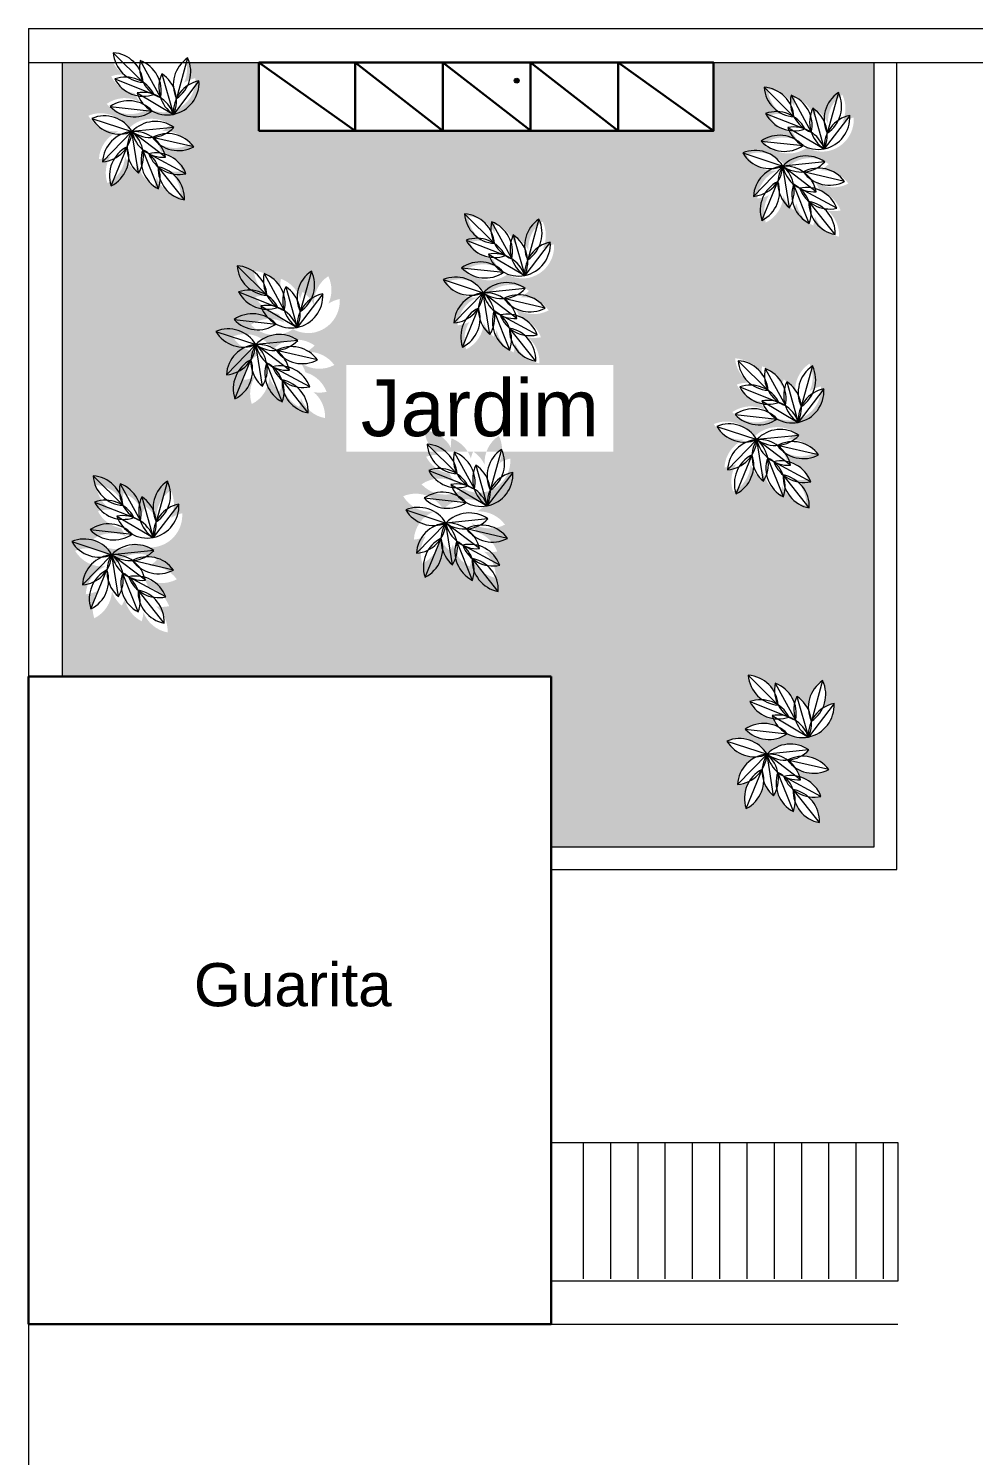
# Model space of a CAD drawing. Header units: millimetres. Extents: x 42 to 552, y 43 to 535.
# Drawn here: x 141.27 to 145.42, y 494.28 to 500.56 of the extents above; entities that cross this region are included whole.
import ezdxf
from ezdxf.enums import TextEntityAlignment as Align

# ---------------------------------------------------------------- set-up
doc = ezdxf.new("R2010")
doc.units = ezdxf.units.MM
doc.header["$LTSCALE"] = 0.75
doc.header["$MEASUREMENT"] = 0
for name, color, linetype, lineweight in [('Gramado', 9, 'Continuous', 0), ('Linhas finas', 7, 'Continuous', 0), ('Linhas grossas', 7, 'Continuous', 30), ('Linhas medias', 7, 'Continuous', 30)]:
    doc.layers.add(name, color=color, linetype=linetype, lineweight=lineweight)
doc.layers.add('Textos', color=144, linetype='Continuous')
doc.styles.get("Standard").update_dxf_attribs({"font": 'arial.ttf'})

# ---------------------------------------------------------------- blocks, each defined once
blk = doc.blocks.new('arbusto3planta')
for p, q in [((-0.5065592539574482, 0.5559398796849706), (-0.374758698570048, 0.4253165720186303)), ((-0.387474266885306, 0.5209202852141885), (-0.2985324836894279, 0.3580608546979818)), ((-0.1791702741102483, 0.5325370813591093), (-0.2286669973511835, 0.3536966237033141)), ((-0.499494596354765, 0.4403126185565043), (-0.3268253762332165, 0.3723481033390783)), ((-0.2923150056217878, 0.4631092105649799), (-0.241878219220439, 0.2845315930323551)), ((-0.4016942543387358, 0.3788325465015419), (-0.2418782192204958, 0.2845315930323267)), ((-0.1291733648808986, 0.4319475036880505), (-0.2418782192198421, 0.2845315930319714)), ((-0.519335059300289, 0.3190645171867033), (-0.3348360982501504, 0.2992158830387268)), ((-0.6002692578324513, 0.2666885262902099), (-0.4239504409769381, 0.2088481448185178)), ((-0.553381553487128, 0.07587663654074106), (-0.4239504409526091, 0.2088481448205215)), ((-0.2393244436523787, 0.2274781213963166), (-0.4239504409520407, 0.208848144820081)), ((-0.3951015742881623, 0.02554081327456004), (-0.4239504409520691, 0.2088481448200668)), ((-0.2764787996057976, 0.09621622259209062), (-0.4239504409520407, 0.208848144820081)), ((-0.5156978263385668, -0.02994345028930923), (-0.4452906625183459, 0.1417442492960532)), ((-0.3074900580417079, -0.04317328700554413), (-0.3764395033108201, 0.1291050021176119)), ((-0.1525667716752537, 0.1415746358615309), (-0.3333975614833662, 0.1832166862853626)), ((-0.1866811223355853, 0.0235451601586476), (-0.3500458049081203, 0.1115554742933682)), ((-0.1934129288477209, -0.09210195690096157), (-0.3087495881157167, 0.05326409806035315))]:
    blk.add_line(p, q)
for centre, start, end in [((-0.3655303253073043, 0.5664339767432125), 184.2555907635287, 266.2584697536859), ((-0.5157876272201634, 0.414822474960431), 4.255590763526271, 86.2584697536843), ((-0.2493339564921371, 0.4906458829284901), 167.6386655718902, 249.641544562048), ((-0.4366727940825683, 0.3883352569836802), 347.6386655718874, 69.64154456204618), ((-0.1010576489730397, 0.4146485637526638), 123.5283514032396, 205.5312303933977), ((-0.3067796224883637, 0.4715851413097596), 303.5283514032378, 25.53123039339553), ((-0.452250118311099, 0.3070187924292043), 27.51341279372362, 109.5162917838811), ((-0.3740698542768541, 0.5056419294663783), 207.5134127937251, 289.5162917838829), ((-0.1643867994794164, 0.4028293726217527), 154.7701619037842, 236.7730408939415), ((-0.3698064253628388, 0.3448114309755681), 334.7701619037828, 56.77304089393969), ((-0.3760239034305073, 0.2397630751085984), 18.45543123937589, 100.4583102295345), ((-0.2675485701286959, 0.4236010644252985), 198.4554312393787, 280.4583102295361), ((-0.100738791208272, 0.2934167857612096), 101.5993257610104, 183.6022047511685), ((-0.2703127928924687, 0.4230623109588123), 281.5993257610088, 3.602204751166725), ((-0.4385016203187035, 0.2030246967297558), 42.85822348001354, 124.8611024701713), ((-0.4156695372317358, 0.4152557034956601), 222.8582234800159, 304.8611024701736), ((-0.5453770350885065, 0.1363576831581952), 30.83677881584764, 112.8396578060063), ((-0.4788426637208545, 0.3391789879505325), 210.8367788158506, 292.8396578060081), ((-0.3209223177771321, 0.1119745641887988), 54.76057750422448, 136.7634564943821), ((-0.5651452275438942, 0.2168053446237934), 274.7715612691251, 356.7744402592833), ((-0.412186766895843, 0.06791943673746914), 94.77156126912345, 176.7744402592809), ((-0.3040958759271177, 0.1337870494913034), 147.942397411897, 229.9452764020548), ((-0.3423525668272589, 0.324351702027613), 234.7605775042227, 316.7634564943799), ((-0.4149954356080912, 0.06771312907785898), 11.62766674749312, 93.63054573765095), ((-0.5149561393130853, 0.1006019086033376), 327.9423974118992, 49.94527640205662), ((-0.2854338049497755, 0.2373512383343126), 191.6276667474907, 273.6305457376493), ((-0.2669328008672665, 0.05838992478962268), 36.0304589881305, 118.0333379782884), ((-0.3817472023721393, 0.01540536588355224), 116.7005869113528, 198.7034659015102), ((-0.5792412864847449, 0.09639543312320598), 296.7005869113547, 18.70346590151254), ((-0.2428780580833347, 0.08262247703541448), 160.8109010800025, 242.8137800701596), ((-0.4410515032691649, 0.003309238076639076), 340.8109010800046, 62.81378007016144), ((-0.2190315322912966, 0.2664013973572992), 216.0304589881285, 298.0333379782865), ((-0.3189830374890334, -0.02640969982509489), 20.68564830183933, 102.6885272919978), ((-0.2177438897546722, 0.1615103342771107), 200.6856483018372, 282.6885272919944), ((-0.1674732424299634, 0.04691752899154267), 177.4278262716404, 259.4307052617991), ((-0.3346892745335026, -0.08575538783217951), 357.4278262716429, 79.4307052618008)]:
    blk.add_arc(centre, 0.141418827562914, start, end)

msp = doc.modelspace()

# ---------------------------------------------------------------- hatches: boundary and pattern name
at = {"layer": 'Gramado'}
h = msp.add_hatch(dxfattribs=at)
h.set_pattern_fill('GRASS', color=92, scale=0.003)
h.set_pattern_definition([(90, (-892.9868291177199, -745.6892492416309), (-0.05388153672, 0.05388153672), [0.0142875, -0.09347557344]), (45, (-892.9868291177199, -745.6892492416309), (-0.05388153672641492, 0.05388153672641492), [0.0142875, -0.0619125]), (135, (-892.9868291177199, -745.6892492416309), (-0.05388153672641492, -0.05388153672641492), [0.0142875, -0.0619125])])
edge = h.paths.add_edge_path()
edge.add_line((144.9851685374417, 500.4119801780082), (144.2786367199406, 500.4119801780082))
edge.add_line((144.2786367199406, 500.4119801780082), (144.2786367199406, 500.1119801780082))
edge.add_line((144.2786367199406, 500.1119801780082), (142.2786367199406, 500.1119801780082))
edge.add_line((142.2786367199406, 500.1119801780082), (142.2786367199406, 500.4119801780082))
edge.add_line((142.2786367199406, 500.4119801780082), (141.959711182973, 500.4119801780082))
edge.add_arc((141.8212610807865, 500.3831556399588), 0.1414188275627394, -25.22983809591159, 11.760660384646485, ccw=False)
edge.add_arc((142.0273019120665, 500.2049872844099), 0.1414188275629525, 101.59932576099442, 123.52835140330711, ccw=False)
edge.add_arc((141.8577279103824, 500.3346328096074), 0.1414188275628092, -78.40067423894192, 3.6022047512299196, ccw=False)
edge.add_arc((141.8604921331464, 500.3351715630735), 0.1414188275628079, 241.5883419959288, 280.4583102297619, ccw=False)
edge.add_arc((141.7123711660432, 500.3268262021444), 0.1414188275630095, 222.8582234800056, 304.8611024700301, ccw=False)
edge.add_arc((141.6895390829561, 500.1145951953785), 0.1414188275628879, 61.58834199592877, 124.86110247012061, ccw=False)
edge.add_arc((141.8604921331465, 500.3351715630744), 0.1414188275633924, 204.0137067799075, 222.8582234802082, ccw=False)
edge.add_arc((141.7539708489981, 500.4172124281153), 0.141418827562946, 207.5134127937179, 260.78059884051106, ccw=False)
edge.add_arc((141.6757905849637, 500.2185892910779), 0.1414188275631412, 86.25846975376157, 109.51629178382109, ccw=False)
edge.add_arc((141.7625103779676, 500.4780044753917), 0.1414188275627867, 207.831353460591, 236.7730408937573, ccw=False)
edge.add_line((141.6374500847317, 500.4119801780082), (141.4151685374434, 500.4119801780082))
edge.add_line((141.4151685374434, 500.4119801780082), (141.4151685374438, 497.7119801780083))
edge.add_line((141.4151685374438, 497.7119801780083), (141.7651685374431, 497.7119801780083))
edge.add_line((141.7651685374431, 497.7119801780083), (143.5651685374439, 497.7119801780081))
edge.add_line((143.5651685374439, 497.7119801780081), (143.5651685374439, 496.9619801780081))
edge.add_line((143.5651685374439, 496.9619801780081), (144.9851685374417, 496.9619801780081))
edge.add_line((144.9851685374417, 496.9619801780081), (144.9851685374417, 500.4119801780082))
edge = h.paths.add_edge_path(flags=16)
edge.add_arc((142.4563782699937, 499.411649433837), 0.1414188275627755, -25.22983809591159, 25.531230393316378, ccw=False)
edge.add_arc((142.6624191012738, 499.2334810782881), 0.1414188275630152, 101.59932576112982, 123.52835140334551, ccw=False)
edge.add_arc((142.4928450995894, 499.3631266034856), 0.1414188275628092, -78.40067423894192, 3.6022047512299196, ccw=False)
edge.add_arc((142.4956093223535, 499.3636653569517), 0.1414188275627872, 241.5883419959693, 280.4583102297166, ccw=False)
edge.add_arc((142.3474883552504, 499.3553199960226), 0.1414188275630095, 222.8582234800056, 304.8611024700301, ccw=False)
edge.add_arc((142.3246562721633, 499.1430889892567), 0.1414188275628879, 61.58834199592877, 124.86110247012061, ccw=False)
edge.add_arc((142.4956093223539, 499.3636653569526), 0.1414188275634758, 204.0137067798887, 222.8582234801768, ccw=False)
edge.add_arc((142.389088038205, 499.4457062219937), 0.141418827563134, 207.5134127937996, 260.7805988406168, ccw=False)
edge.add_arc((142.3109077741708, 499.247083084956), 0.1414188275631792, 86.25846975362379, 109.51629178386449, ccw=False)
edge.add_arc((142.3976275671749, 499.5064982692701), 0.1414188275629146, 184.2555907635215, 236.77304089384631, ccw=False)
edge.add_arc((142.2473702652618, 499.3548867674874), 0.141418827562962, 27.513412793614975, 86.25846975357177, ccw=False)
edge.add_arc((142.51382393599, 499.4307101754554), 0.1414188275629488, 167.6386655718333, 184.2555907636134, ccw=False)
edge.add_arc((142.3264850983994, 499.3283995495109), 0.1414188275627735, 18.45543123921078, 69.64154456197218, ccw=False)
edge.add_arc((142.5987710930031, 499.3428936651491), 0.1414188275631603, 154.7701619039413, 167.6386655721328, ccw=False)
edge.add_arc((142.3933514671189, 499.2848757235026), 0.1414188275631671, 25.531230393340024, 56.77304089385831, ccw=False)
edge.add_arc((142.662100243509, 499.3547128562797), 0.1414188275629362, 123.52835140326869, 183.6022047505806, ccw=False)
edge = h.paths.add_edge_path(flags=0)
edge.add_line((142.5212796732617, 499.2245958855592), (142.3614636381433, 499.3188968390286))
edge.add_arc((142.3871339890516, 499.1798273676356), 0.1414188275629489, 18.455431239298207, 100.45831022956389, ccw=False)
edge = h.paths.add_edge_path(flags=16)
edge.add_arc((142.4208053256544, 499.264415994555), 0.1414188275635536, 298.03333797853236, 316.76345649444335, ccw=False)
edge.add_arc((142.4962250916146, 498.9984542173165), 0.1414188275631641, 36.03045898806897, 93.63054573738009, ccw=False)
edge.add_arc((142.5441263601907, 499.2064656898844), 0.1414188275632203, 234.7605775045813, 298.0333379782885, ccw=False)
edge.add_arc((142.3481624568739, 499.0077774216042), 0.1414188275634054, 17.185942288235026, 36.030458987987686, ccw=False)
edge.add_arc((142.4441748549929, 498.9136545927019), 0.1414188275630246, 20.685648301812876, 73.952834348544, ccw=False)
edge.add_arc((142.5454140027275, 499.1015746268042), 0.1414188275629768, 259.4307052616849, 282.68852729191985, ccw=False)
edge.add_arc((142.4284686179485, 498.8543089046947), 0.1414188275630119, -2.5721737283031985, 49.94527640213289, ccw=False)
edge.add_arc((142.595684650052, 498.9869818215186), 0.1414188275628985, 200.6856483019316, 259.4307052618208, ccw=False)
edge.add_arc((142.3221063892131, 498.9433735306035), 0.1414188275627355, 340.8109010799837, 357.4278262716006, ccw=False)
edge.add_arc((142.5202798343987, 499.0226867695625), 0.1414188275630778, 191.6276667474941, 242.8137800702218, ccw=False)
edge.add_arc((142.2482017531693, 499.0406662011305), 0.1414188275625423, 327.9423974118409, 340.81090107995345, ccw=False)
edge.add_arc((142.4590620165545, 499.073851342018), 0.1414188275623435, 198.7034659013217, 229.9452764020256, ccw=False)
edge.add_arc((142.1839166059973, 499.0364597256502), 0.1414188275628884, 296.7005869113709, 356.77444025881147, ccw=False)
edge.add_arc((142.3814106901102, 498.9554696584104), 0.1414188275631498, 147.9423974123976, 198.7034659014076, ccw=False)
edge.add_arc((142.1980126649383, 499.1568696371509), 0.1414188275630948, 274.77156126896875, 296.70058691132954, ccw=False)
edge.add_arc((142.3509711255861, 499.0079837292644), 0.1414188275629379, 112.83965780574519, 176.7744402592739, ccw=False)
edge.add_arc((142.2843152287612, 499.2792432804778), 0.1414188275631564, 210.8367788159615, 274.77156127918175, ccw=False)
edge.add_arc((142.2177808573934, 499.0764219756849), 0.1414188275631137, 30.836778808796794, 112.8396578059575, ccw=False)
edge.add_arc((142.442235574705, 499.052038856716), 0.1414188275629805, 54.76057750414299, 136.7634565038349, ccw=False)
edge = h.paths.add_edge_path(flags=0)
edge.add_line((142.33920745153, 499.148912437347), (142.4866790928766, 499.0362805151189))
edge.add_arc((142.4777240875324, 499.1774155308612), 0.1414188275629948, 191.6276667474941, 273.63054573775366, ccw=False)
edge = h.paths.add_edge_path(flags=16)
edge.add_arc((143.1608336534888, 499.3168937198004), 0.1414188275630255, 30.836778808796794, 112.8396578058726, ccw=False)
edge.add_arc((143.3852883708004, 499.2925106008315), 0.1414188275629805, 54.76057750414299, 136.7634565038349, ccw=False)
edge.add_arc((143.3638581217498, 499.5048877386704), 0.1414188275635536, 298.03333797853236, 316.76345649444335, ccw=False)
edge.add_arc((143.43927788771, 499.2389259614319), 0.1414188275631641, 36.03045898806897, 93.63054573738009, ccw=False)
edge.add_arc((143.4871791562861, 499.4469374339998), 0.1414188275632203, 234.7605775045813, 298.0333379782885, ccw=False)
edge.add_arc((143.2912152529692, 499.2482491657196), 0.1414188275634054, 17.185942288235026, 36.030458987987686, ccw=False)
edge.add_arc((143.3872276510882, 499.1541263368173), 0.1414188275630246, 20.685648301812876, 73.952834348544, ccw=False)
edge.add_arc((143.4884667988229, 499.3420463709196), 0.1414188275629768, 259.4307052616849, 282.68852729191985, ccw=False)
edge.add_arc((143.3715214140439, 499.0947806488102), 0.1414188275630119, -2.5721737283031985, 49.94527640213289, ccw=False)
edge.add_arc((143.5387374461474, 499.227453565634), 0.1414188275628985, 200.6856483019316, 259.4307052618208, ccw=False)
edge.add_arc((143.2651591853084, 499.183845274719), 0.1414188275627355, 340.8109010799837, 357.4278262716006, ccw=False)
edge.add_arc((143.4633326304941, 499.263158513678), 0.1414188275630778, 191.6276667474941, 242.8137800702218, ccw=False)
edge.add_arc((143.1912545492646, 499.2811379452459), 0.1414188275625423, 327.9423974118409, 340.81090107995345, ccw=False)
edge.add_arc((143.4021148126499, 499.3143230861335), 0.1414188275623435, 198.7034659013217, 229.9452764020256, ccw=False)
edge.add_arc((143.1269694020926, 499.2769314697657), 0.1414188275628884, 296.7005869113709, 356.77444025881147, ccw=False)
edge.add_arc((143.3244634862056, 499.1959414025259), 0.1414188275631498, 147.9423974123976, 198.7034659014076, ccw=False)
edge.add_arc((143.1410654610337, 499.3973413812664), 0.1414188275630948, 274.77156126896875, 296.70058691132954, ccw=False)
edge.add_arc((143.2940239216814, 499.2484554733798), 0.1414188275629379, 112.83965780574519, 176.7744402592739, ccw=False)
edge.add_arc((143.2273680248568, 499.5197150245933), 0.1414188275631374, 210.8367788159615, 274.77156127908995, ccw=False)
edge = h.paths.add_edge_path(flags=0)
edge.add_line((143.2822602476474, 499.3893841814456), (143.4297318889719, 499.2767522592343))
edge.add_arc((143.420776883646, 499.4178872749778), 0.1414188275629703, 191.6276667549286, 273.63054573032366, ccw=False)
edge = h.paths.add_edge_path(flags=16)
edge.add_arc((141.9605674608448, 499.9584880276404), 0.1414188275627838, 200.6856483019316, 259.4307052540341, ccw=False)
edge.add_arc((141.6869892000059, 499.9148797367254), 0.1414188275627355, 340.8109010799837, 357.4278262716006, ccw=False)
edge.add_arc((141.8851626451914, 499.9941929756841), 0.1414188275628236, 191.6276667475936, 242.81378007022062, ccw=False)
edge.add_arc((141.6130845639619, 500.0121724072516), 0.1414188275625749, 327.94239741207036, 340.8109010800556, ccw=False)
edge.add_arc((141.8239448273475, 500.0453575481399), 0.1414188275625175, 198.7034659012921, 229.9452764020849, ccw=False)
edge.add_arc((141.5487994167901, 500.007965931772), 0.1414188275628884, 296.7005869112886, 356.77444025881147, ccw=False)
edge.add_arc((141.7462935009027, 499.9269758645323), 0.1414188275630421, 147.9423974123732, 198.7034659014223, ccw=False)
edge.add_arc((141.5628954757308, 500.1283758432727), 0.1414188275631459, 274.7715612691983, 296.7005869113707, ccw=False)
edge.add_arc((141.7158539363791, 499.9794899353862), 0.1414188275629379, 112.83965780574519, 176.7744402592739, ccw=False)
edge.add_arc((141.649198039554, 500.2507494865997), 0.1414188275631753, 210.8367788159615, 274.77156127927356, ccw=False)
edge.add_arc((141.5826636681862, 500.0479281818068), 0.1414188275631137, 30.836778808796794, 112.8396578059575, ccw=False)
edge.add_arc((141.8071183854978, 500.0235450628379), 0.1414188275629805, 54.76057750414299, 136.7634565038349, ccw=False)
edge.add_arc((141.7856881364472, 500.2359222006768), 0.1414188275635536, 298.03333797853236, 316.76345649444335, ccw=False)
edge.add_arc((141.8611079024076, 499.9699604234383), 0.1414188275631785, 36.03045898806897, 93.630545737472, ccw=False)
edge.add_arc((141.9090091709836, 500.177971896006), 0.1414188275630731, 234.76057750436212, 298.0333379783724, ccw=False)
edge.add_arc((141.713045267667, 499.979283627726), 0.1414188275630794, 17.185942288275783, 36.03045898819772, ccw=False)
edge.add_arc((141.8090576657856, 499.8851607988237), 0.1414188275630246, 20.685648301812876, 73.952834348544, ccw=False)
edge.add_arc((141.9102968135203, 500.073080832926), 0.1414188275629768, 259.4307052616849, 282.68852729191985, ccw=False)
edge.add_arc((141.793351428723, 499.825815110832), 0.141418827562956, -2.572173733099021, 49.945276392425626, ccw=False)
edge = h.paths.add_edge_path(flags=0)
edge.add_line((141.7040902623226, 500.120418643469), (141.8515619036691, 500.0077867212407))
edge.add_arc((141.8426068983249, 500.148921736983), 0.1414188275629948, 191.6276667474038, 273.63054573775366, ccw=False)
edge = h.paths.add_edge_path(flags=16)
edge.add_arc((143.1904230613571, 499.5953585116028), 0.1414188275629472, 27.513412793614975, 86.25846975366369, ccw=False)
edge.add_arc((143.4568767320853, 499.6711819195709), 0.1414188275629488, 167.6386655718333, 184.2555907636134, ccw=False)
edge.add_arc((143.2695378944948, 499.5688712936264), 0.1414188275627735, 18.45543123921078, 69.64154456197218, ccw=False)
edge.add_arc((143.5418238890984, 499.5833654092646), 0.1414188275631603, 154.7701619039413, 167.6386655721328, ccw=False)
edge.add_arc((143.3364042632143, 499.525347467618), 0.1414188275631671, 25.531230393340024, 56.77304089385831, ccw=False)
edge.add_arc((143.6051530396044, 499.5951846003952), 0.1414188275629362, 123.52835140326869, 183.6022047505806, ccw=False)
edge.add_arc((143.3994310660891, 499.6521211779524), 0.1414188275627755, -25.22983809591159, 25.531230393316378, ccw=False)
edge.add_arc((143.6054718973692, 499.4739528224035), 0.1414188275630152, 101.59932576112982, 123.52835140334551, ccw=False)
edge.add_arc((143.4358978956848, 499.603598347601), 0.1414188275628092, -78.40067423894192, 3.6022047512299196, ccw=False)
edge.add_arc((143.4386621184489, 499.6041371010671), 0.1414188275627872, 241.5883419959693, 280.4583102297166, ccw=False)
edge.add_arc((143.2905411513458, 499.5957917401381), 0.1414188275630095, 222.8582234800056, 304.8611024700301, ccw=False)
edge.add_arc((143.2677090682587, 499.3835607333721), 0.1414188275628879, 61.58834199592877, 124.86110247012061, ccw=False)
edge.add_arc((143.4386621184492, 499.604137101068), 0.1414188275634758, 204.0137067798887, 222.8582234801768, ccw=False)
edge.add_arc((143.3321408343004, 499.6861779661091), 0.141418827563134, 207.5134127937996, 260.7805988406168, ccw=False)
edge.add_arc((143.2539605702661, 499.4875548290715), 0.1414188275631792, 86.25846975362379, 109.51629178386449, ccw=False)
edge.add_arc((143.3406803632701, 499.7469700133858), 0.1414188275629802, 184.2555907636134, 236.7730408939738, ccw=False)
edge = h.paths.add_edge_path(flags=0)
edge.add_line((143.464332469357, 499.4650676296746), (143.3045164342386, 499.559368583144))
edge.add_arc((143.3301867851469, 499.420299111751), 0.1414188275629489, 18.455431239298207, 100.45831022956389, ccw=False)
edge = h.paths.add_edge_path(flags=16)
edge.add_arc((142.9979633070519, 498.6527089720307), 0.1414188275629472, 27.513412793614975, 86.25846975366369, ccw=False)
edge.add_arc((143.2644169777801, 498.7285323799987), 0.1414188275629488, 167.6386655718333, 184.2555907636134, ccw=False)
edge.add_arc((143.0770781401895, 498.626221754054), 0.1414188275629866, 18.455431239298207, 69.64154456200413, ccw=False)
edge.add_arc((143.3493641347932, 498.6407158696922), 0.141418827563209, 154.770161903858, 167.6386655720428, ccw=False)
edge.add_arc((143.143944508909, 498.5826979280459), 0.1414188275631671, 25.531230393340024, 56.77304089385831, ccw=False)
edge.add_arc((143.4126932852992, 498.6525350608228), 0.1414188275629219, 123.52835140321781, 183.6022047504886, ccw=False)
edge.add_arc((143.2069713117838, 498.7094716383801), 0.1414188275628734, -25.229838095828313, 25.531230393399596, ccw=False)
edge.add_arc((143.413012143064, 498.5313032828316), 0.1414188275628257, 101.5993257611483, 123.52835140339641, ccw=False)
edge.add_arc((143.2434381413796, 498.6609488080289), 0.1414188275628092, -78.40067423894192, 3.6022047512299196, ccw=False)
edge.add_arc((143.2462023641436, 498.6614875614952), 0.1414188275630108, 241.5883419960131, 280.45831022969986, ccw=False)
edge.add_arc((143.0980813970406, 498.6531422005659), 0.1414188275630095, 222.8582234800056, 304.8611024700301, ccw=False)
edge.add_arc((143.0752493139535, 498.4409111937998), 0.1414188275630745, 61.5883419959726, 124.86110247006789, ccw=False)
edge.add_arc((143.246202364144, 498.6614875614964), 0.1414188275637851, 204.0137067801411, 222.8582234803119, ccw=False)
edge.add_arc((143.1396810799952, 498.7435284265366), 0.1414188275629096, 207.5134127936362, 260.780598840602, ccw=False)
edge.add_arc((143.0615008159609, 498.5449052894996), 0.1414188275629649, 86.25846975361782, 109.51629178389521, ccw=False)
edge.add_arc((143.1482206089648, 498.8043204738137), 0.1414188275629802, 184.2555907636134, 236.7730408939738, ccw=False)
edge = h.paths.add_edge_path(flags=0)
edge.add_line((143.2718727150518, 498.5224180901025), (143.1120566799334, 498.6167190435719))
edge.add_arc((143.1377270308417, 498.4776495721789), 0.1414188275629489, 18.455431239298207, 100.45831022956389, ccw=False)
edge = h.paths.add_edge_path(flags=16)
edge.add_arc((143.1928286164951, 498.3498610612591), 0.1414188275631363, 54.76057750419608, 136.7634565037678, ccw=False)
edge.add_arc((143.1713983674446, 498.5622381990985), 0.1414188275637094, 298.0333379784891, 316.7634564943762, ccw=False)
edge.add_arc((143.2468181334048, 498.29627642186), 0.1414188275629372, 36.03045898812309, 93.63054573738589, ccw=False)
edge.add_arc((143.2947194019807, 498.5042878944277), 0.1414188275629662, 234.7605775044374, 298.03333797829106, ccw=False)
edge.add_arc((143.0987554986641, 498.305599626148), 0.1414188275631295, 17.185942288072624, 36.03045898806897, ccw=False)
edge.add_arc((143.194767896783, 498.2114767972452), 0.1414188275630246, 20.685648301812876, 73.952834348544, ccw=False)
edge.add_arc((143.2960070445176, 498.3993968313472), 0.141418827562755, 259.430705261668, 282.68852729194003, ccw=False)
edge.add_arc((143.1790616597386, 498.152131109238), 0.1414188275630119, -2.5721737283031985, 49.94527640213289, ccw=False)
edge.add_arc((143.3462776918421, 498.2848040260619), 0.1414188275628985, 200.6856483019316, 259.4307052618208, ccw=False)
edge.add_arc((143.0726994310032, 498.2411957351468), 0.1414188275627355, 340.8109010799837, 357.4278262716006, ccw=False)
edge.add_arc((143.2708728761888, 498.3205089741056), 0.1414188275628755, 191.6276667474038, 242.8137800701797, ccw=False)
edge.add_arc((142.9987947949594, 498.338488405674), 0.141418827562617, 327.9423974117628, 340.8109010798664, ccw=False)
edge.add_arc((143.2096550583448, 498.3716735465613), 0.1414188275624166, 198.7034659013069, 229.9452764019903, ccw=False)
edge.add_arc((142.9345096477874, 498.3342819301938), 0.1414188275629012, 296.70058691132954, 356.7744402587195, ccw=False)
edge.add_arc((143.1320037319003, 498.2532918629535), 0.1414188275630769, 147.9423974123196, 198.7034659013203, ccw=False)
edge.add_arc((142.9486057067285, 498.4546918416942), 0.1414188275630948, 274.77156126896875, 296.70058691132954, ccw=False)
edge.add_arc((143.1015641673762, 498.3058059338077), 0.1414188275629379, 112.83965780574519, 176.7744402592739, ccw=False)
edge.add_arc((143.0349082705513, 498.5770654850211), 0.1414188275631564, 210.8367788159615, 274.77156127918175, ccw=False)
edge.add_arc((142.9683738991836, 498.3742441802285), 0.1414188275629042, 30.836778808717725, 112.8396578059932, ccw=False)
edge = h.paths.add_edge_path(flags=0)
edge.add_line((143.0898004933426, 498.4467346418732), (143.2372721346667, 498.3341027196622))
edge.add_arc((143.2283171293411, 498.4752377354054), 0.1414188275627218, 191.6276667549378, 273.63054573019156, ccw=False)
edge = h.paths.add_edge_path(flags=16)
edge.add_arc((141.7635231544949, 498.4689998942646), 0.1414188275628734, -25.229838095828313, 25.531230393399596, ccw=False)
edge.add_arc((141.969563985775, 498.2908315387162), 0.1414188275628257, 101.5993257611483, 123.52835140339641, ccw=False)
edge.add_arc((141.7999899840906, 498.4204770639134), 0.1414188275628092, -78.40067423894192, 3.6022047512299196, ccw=False)
edge.add_arc((141.8027542068547, 498.4210158173798), 0.1414188275630108, 241.5883419960131, 280.45831022969986, ccw=False)
edge.add_arc((141.6546332397517, 498.4126704564505), 0.1414188275630095, 222.8582234800056, 304.8611024700301, ccw=False)
edge.add_arc((141.6318011566646, 498.2004394496843), 0.1414188275630745, 61.5883419959726, 124.86110247006789, ccw=False)
edge.add_arc((141.8027542068551, 498.4210158173809), 0.1414188275637851, 204.0137067801411, 222.8582234803119, ccw=False)
edge.add_arc((141.6962329227063, 498.5030566824211), 0.1414188275629096, 207.5134127936362, 260.780598840602, ccw=False)
edge.add_arc((141.618052658672, 498.3044335453841), 0.1414188275629649, 86.25846975361782, 109.51629178389521, ccw=False)
edge.add_arc((141.7047724516761, 498.563848729698), 0.1414188275629146, 184.2555907635215, 236.77304089384631, ccw=False)
edge.add_arc((141.554515149763, 498.4122372279152), 0.141418827562962, 27.513412793614975, 86.25846975357177, ccw=False)
edge.add_arc((141.8209688204912, 498.4880606358833), 0.1414188275629488, 167.6386655718333, 184.2555907636134, ccw=False)
edge.add_arc((141.6336299829006, 498.3857500099386), 0.1414188275629866, 18.455431239298207, 69.64154456200413, ccw=False)
edge.add_arc((141.9059159775043, 498.4002441255768), 0.141418827563209, 154.770161903858, 167.6386655720428, ccw=False)
edge.add_arc((141.7004963516201, 498.3422261839304), 0.1414188275631671, 25.531230393340024, 56.77304089385831, ccw=False)
edge.add_arc((141.9692451280102, 498.4120633167074), 0.1414188275629219, 123.52835140321781, 183.6022047504886, ccw=False)
edge = h.paths.add_edge_path(flags=0)
edge.add_line((141.8284245577634, 498.2819463459868), (141.6686085226445, 498.3762472994565))
edge.add_arc((141.6942788735531, 498.2371778280632), 0.1414188275632344, 18.455431239283485, 100.4583102296831, ccw=False)
edge = h.paths.add_edge_path(flags=16)
edge.add_arc((141.7279502101557, 498.3217664549831), 0.1414188275637094, 298.0333379784891, 316.7634564943762, ccw=False)
edge.add_arc((141.8033699761158, 498.0558046777446), 0.1414188275629372, 36.03045898812309, 93.63054573738589, ccw=False)
edge.add_arc((141.8512712446918, 498.2638161503123), 0.1414188275629662, 234.7605775044374, 298.03333797829106, ccw=False)
edge.add_arc((141.6553073413752, 498.0651278820325), 0.1414188275631295, 17.185942288072624, 36.03045898806897, ccw=False)
edge.add_arc((141.7513197394941, 497.9710050531298), 0.1414188275630246, 20.685648301812876, 73.952834348544, ccw=False)
edge.add_arc((141.8525588872287, 498.1589250872318), 0.141418827562755, 259.430705261668, 282.68852729194003, ccw=False)
edge.add_arc((141.7356135024497, 497.9116593651226), 0.1414188275630119, -2.5721737283031985, 49.94527640213289, ccw=False)
edge.add_arc((141.9028295345532, 498.0443322819464), 0.1414188275628985, 200.6856483019316, 259.4307052618208, ccw=False)
edge.add_arc((141.6292512737143, 498.0007239910314), 0.1414188275627355, 340.8109010799837, 357.4278262716006, ccw=False)
edge.add_arc((141.8274247188999, 498.0800372299902), 0.1414188275628755, 191.6276667474038, 242.8137800701797, ccw=False)
edge.add_arc((141.5553466376705, 498.0980166615586), 0.141418827562617, 327.9423974117628, 340.8109010798664, ccw=False)
edge.add_arc((141.7662069010557, 498.1312018024459), 0.1414188275623435, 198.7034659013217, 229.9452764020256, ccw=False)
edge.add_arc((141.4910614904985, 498.0938101860783), 0.1414188275629012, 296.70058691132954, 356.7744402587195, ccw=False)
edge.add_arc((141.6885555746114, 498.0128201188381), 0.1414188275630769, 147.9423974123196, 198.7034659013203, ccw=False)
edge.add_arc((141.5051575494396, 498.2142200975788), 0.1414188275630948, 274.77156126896875, 296.70058691132954, ccw=False)
edge.add_arc((141.6581160100873, 498.0653341896922), 0.1414188275629379, 112.83965780574519, 176.7744402592739, ccw=False)
edge.add_arc((141.5914601132624, 498.3365937409057), 0.1414188275631564, 210.8367788159615, 274.77156127918175, ccw=False)
edge.add_arc((141.5249257418947, 498.133772436113), 0.1414188275629042, 30.836778808717725, 112.8396578059932, ccw=False)
edge.add_arc((141.7493804592062, 498.1093893171437), 0.1414188275631363, 54.76057750419608, 136.7634565037678, ccw=False)
edge = h.paths.add_edge_path(flags=0)
edge.add_line((141.6463523360312, 498.206262897775), (141.7938239773778, 498.0936309755468))
edge.add_arc((141.7848689720336, 498.2347659912888), 0.1414188275627679, 191.6276667473136, 273.63054573775946, ccw=False)
edge = h.paths.add_edge_path(flags=16)
edge.add_arc((144.4791831239096, 499.874788386993), 0.1414188275631137, 30.836778808796794, 112.8396578059575, ccw=False)
edge.add_arc((144.7036378412212, 499.8504052680241), 0.1414188275629805, 54.76057750414299, 136.7634565038349, ccw=False)
edge.add_arc((144.6822075921706, 500.0627824058631), 0.1414188275635536, 298.03333797853236, 316.76345649444335, ccw=False)
edge.add_arc((144.7576273581308, 499.7968206286245), 0.1414188275631641, 36.03045898806897, 93.63054573738009, ccw=False)
edge.add_arc((144.805528626707, 500.0048321011922), 0.1414188275629662, 234.7605775045658, 298.03333797829106, ccw=False)
edge.add_arc((144.6095647233901, 499.8061438329129), 0.1414188275630961, 17.185942287984517, 36.03045898773712, ccw=False)
edge.add_arc((144.705577121509, 499.71202100401), 0.1414188275630246, 20.685648301812876, 73.952834348544, ccw=False)
edge.add_arc((144.8068162692437, 499.8999410381122), 0.1414188275629768, 259.4307052616849, 282.68852729191985, ccw=False)
edge.add_arc((144.6898708844647, 499.6526753160028), 0.1414188275630119, -2.5721737283031985, 49.94527640213289, ccw=False)
edge.add_arc((144.8570869165682, 499.7853482328266), 0.1414188275628985, 200.6856483019316, 259.4307052618208, ccw=False)
edge.add_arc((144.5835086557292, 499.7417399419116), 0.1414188275627355, 340.8109010799837, 357.4278262716006, ccw=False)
edge.add_arc((144.7816821009148, 499.8210531808706), 0.1414188275630778, 191.6276667474941, 242.8137800702218, ccw=False)
edge.add_arc((144.5096040196854, 499.8390326124385), 0.1414188275625423, 327.9423974118409, 340.81090107995345, ccw=False)
edge.add_arc((144.7204642830707, 499.8722177533261), 0.1414188275623435, 198.7034659013217, 229.9452764020256, ccw=False)
edge.add_arc((144.4453188725134, 499.8348261369583), 0.1414188275628884, 296.7005869113709, 356.77444025881147, ccw=False)
edge.add_arc((144.6428129566264, 499.7538360697185), 0.1414188275631498, 147.9423974123976, 198.7034659014076, ccw=False)
edge.add_arc((144.4594149314545, 499.955236048459), 0.1414188275630948, 274.77156126896875, 296.70058691132954, ccw=False)
edge.add_arc((144.6123733921022, 499.8063501405724), 0.1414188275629379, 112.83965780574519, 176.7744402592739, ccw=False)
edge.add_arc((144.5457174952774, 500.0776096917859), 0.1414188275631564, 210.8367788159615, 274.77156127918175, ccw=False)
edge = h.paths.add_edge_path(flags=0)
edge.add_line((144.6006097180682, 499.9472788486382), (144.7480813593927, 499.834646926427))
edge.add_arc((144.7391263540668, 499.9757819421704), 0.1414188275629703, 191.6276667549286, 273.63054573032366, ccw=False)
edge = h.paths.add_edge_path(flags=16)
edge.add_arc((144.3644278694791, 498.9701318951081), 0.1414188275629472, 27.513412793614975, 86.25846975366369, ccw=False)
edge.add_arc((144.6308815402073, 499.0459553030761), 0.1414188275629488, 167.6386655718333, 184.2555907636134, ccw=False)
edge.add_arc((144.4435427026167, 498.9436446771317), 0.1414188275627735, 18.45543123921078, 69.64154456197218, ccw=False)
edge.add_arc((144.7158286972203, 498.9581387927698), 0.1414188275631603, 154.7701619039413, 167.6386655721328, ccw=False)
edge.add_arc((144.5104090713362, 498.9001208511233), 0.1414188275631671, 25.531230393340024, 56.77304089385831, ccw=False)
edge.add_arc((144.7791578477263, 498.9699579839004), 0.1414188275629362, 123.52835140326869, 183.6022047505806, ccw=False)
edge.add_arc((144.573435874211, 499.0268945614577), 0.1414188275627755, -25.22983809591159, 25.531230393316378, ccw=False)
edge.add_arc((144.7794767054911, 498.8487262059088), 0.1414188275630152, 101.59932576112982, 123.52835140334551, ccw=False)
edge.add_arc((144.6099027038067, 498.9783717311063), 0.1414188275628092, -78.40067423894192, 3.6022047512299196, ccw=False)
edge.add_arc((144.6126669265708, 498.9789104845724), 0.1414188275627872, 241.5883419959693, 280.4583102297166, ccw=False)
edge.add_arc((144.4645459594677, 498.9705651236433), 0.1414188275630095, 222.8582234800056, 304.8611024700301, ccw=False)
edge.add_arc((144.4417138763806, 498.7583341168774), 0.1414188275628879, 61.58834199592877, 124.86110247012061, ccw=False)
edge.add_arc((144.6126669265711, 498.9789104845733), 0.1414188275634758, 204.0137067798887, 222.8582234801768, ccw=False)
edge.add_arc((144.5061456424223, 499.0609513496144), 0.141418827563134, 207.5134127937996, 260.7805988406168, ccw=False)
edge.add_arc((144.4279653783881, 498.8623282125768), 0.1414188275631792, 86.25846975362379, 109.51629178386449, ccw=False)
edge.add_arc((144.514685171392, 499.1217433968911), 0.1414188275629802, 184.2555907636134, 236.7730408939738, ccw=False)
edge = h.paths.add_edge_path(flags=16)
edge.add_arc((144.3348384616107, 498.6916671033056), 0.1414188275630255, 30.836778808796794, 112.8396578058726, ccw=False)
edge.add_arc((144.5592931789223, 498.6672839843367), 0.1414188275629805, 54.76057750414299, 136.7634565038349, ccw=False)
edge.add_arc((144.5378629298717, 498.8796611221757), 0.1414188275635536, 298.03333797853236, 316.76345649444335, ccw=False)
edge.add_arc((144.6132826958319, 498.6136993449372), 0.1414188275631641, 36.03045898806897, 93.63054573738009, ccw=False)
edge.add_arc((144.661183964408, 498.8217108175051), 0.1414188275632203, 234.7605775045813, 298.0333379782885, ccw=False)
edge.add_arc((144.4652200610911, 498.6230225492249), 0.1414188275634054, 17.185942288235026, 36.030458987987686, ccw=False)
edge.add_arc((144.5612324592101, 498.5288997203226), 0.1414188275630246, 20.685648301812876, 73.952834348544, ccw=False)
edge.add_arc((144.6624716069448, 498.7168197544249), 0.1414188275629768, 259.4307052616849, 282.68852729191985, ccw=False)
edge.add_arc((144.5455262221658, 498.4695540323154), 0.1414188275630119, -2.5721737283031985, 49.94527640213289, ccw=False)
edge.add_arc((144.7127422542693, 498.6022269491393), 0.1414188275628985, 200.6856483019316, 259.4307052618208, ccw=False)
edge.add_arc((144.4391639934304, 498.5586186582242), 0.1414188275627355, 340.8109010799837, 357.4278262716006, ccw=False)
edge.add_arc((144.637337438616, 498.6379318971833), 0.1414188275630778, 191.6276667474941, 242.8137800702218, ccw=False)
edge.add_arc((144.3652593573865, 498.6559113287512), 0.1414188275625423, 327.9423974118409, 340.81090107995345, ccw=False)
edge.add_arc((144.5761196207718, 498.6890964696387), 0.1414188275623435, 198.7034659013217, 229.9452764020256, ccw=False)
edge.add_arc((144.3009742102146, 498.6517048532709), 0.1414188275628884, 296.7005869113709, 356.77444025881147, ccw=False)
edge.add_arc((144.4984682943275, 498.5707147860311), 0.1414188275631498, 147.9423974123976, 198.7034659014076, ccw=False)
edge.add_arc((144.3150702691556, 498.7721147647716), 0.1414188275630948, 274.77156126896875, 296.70058691132954, ccw=False)
edge.add_arc((144.4680287298033, 498.6232288568851), 0.1414188275629379, 112.83965780574519, 176.7744402592739, ccw=False)
edge.add_arc((144.4013728329787, 498.8944884080985), 0.1414188275631374, 210.8367788159615, 274.77156127908995, ccw=False)
edge = h.paths.add_edge_path(flags=0)
edge.add_line((144.4562650557693, 498.7641575649508), (144.6037366970938, 498.6515256427396))
edge.add_arc((144.5947816917679, 498.792660658483), 0.1414188275629703, 191.6276667549286, 273.63054573032366, ccw=False)
edge = h.paths.add_edge_path(flags=0)
edge.add_line((144.638337277479, 498.8398410131799), (144.4785212423606, 498.9341419666493))
edge.add_arc((144.5041915932688, 498.7950724952563), 0.1414188275629489, 18.455431239298207, 100.45831022956389, ccw=False)
edge = h.paths.add_edge_path(flags=16)
edge.add_arc((144.5860585386793, 499.9414554005647), 0.1414188275628879, 61.58834199584783, 124.86110247012061, ccw=False)
edge.add_arc((144.75701158887, 500.1620317682606), 0.1414188275634758, 204.0137067798887, 222.8582234801768, ccw=False)
edge.add_arc((144.6504903047212, 500.2440726333018), 0.141418827563134, 207.5134127937996, 260.7805988406168, ccw=False)
edge.add_arc((144.5723100406869, 500.0454494962641), 0.1414188275631792, 86.25846975362379, 109.51629178386449, ccw=False)
edge.add_arc((144.6590298336911, 500.3048646805782), 0.1414188275629146, 184.2555907635215, 236.77304089384631, ccw=False)
edge.add_arc((144.5087725317779, 500.1532531787954), 0.141418827562962, 27.513412793614975, 86.25846975357177, ccw=False)
edge.add_arc((144.7752262025061, 500.2290765867635), 0.1414188275629488, 167.6386655718333, 184.2555907636134, ccw=False)
edge.add_arc((144.5878873649156, 500.126765960819), 0.1414188275627735, 18.45543123921078, 69.64154456197218, ccw=False)
edge.add_arc((144.8601733595192, 500.1412600764572), 0.1414188275631603, 154.7701619039413, 167.6386655721328, ccw=False)
edge.add_arc((144.6547537336351, 500.0832421348106), 0.1414188275631671, 25.531230393340024, 56.77304089385831, ccw=False)
edge.add_arc((144.9235025100252, 500.1530792675878), 0.1414188275629362, 123.52835140326869, 183.6022047505806, ccw=False)
edge.add_arc((144.7177805365098, 500.2100158451451), 0.1414188275627755, -25.22983809591159, 25.531230393316378, ccw=False)
edge.add_arc((144.92382136779, 500.0318474895961), 0.1414188275630152, 101.59932576112982, 123.52835140334551, ccw=False)
edge.add_arc((144.7542473661056, 500.1614930147936), 0.1414188275628092, -78.40067423894192, 3.6022047512299196, ccw=False)
edge.add_arc((144.7570115888697, 500.1620317682597), 0.1414188275627872, 241.5883419959693, 280.4583102297166, ccw=False)
edge.add_arc((144.6088906217665, 500.1536864073307), 0.1414188275630745, 222.8582234799742, 304.8611024700679, ccw=False)
edge = h.paths.add_edge_path(flags=0)
edge.add_line((144.7826819397778, 500.0229622968672), (144.6228659046594, 500.1172632503366))
edge.add_arc((144.6485362555677, 499.9781937789436), 0.1414188275629489, 18.455431239298207, 100.45831022956389, ccw=False)
edge = h.paths.add_edge_path(flags=16)
edge.add_arc((144.4221657957706, 497.575395124883), 0.1414188275629472, 27.513412793614975, 86.25846975366369, ccw=False)
edge.add_arc((144.6886194664988, 497.651218532851), 0.1414188275629488, 167.6386655718333, 184.2555907636134, ccw=False)
edge.add_arc((144.5012806289083, 497.5489079069063), 0.1414188275629866, 18.455431239298207, 69.64154456200413, ccw=False)
edge.add_arc((144.773566623512, 497.5634020225445), 0.1414188275633201, 154.7701619038776, 167.6386655720527, ccw=False)
edge.add_arc((144.5681469976277, 497.5053840808982), 0.1414188275632294, 25.531230393320072, 56.77304089381971, ccw=False)
edge.add_arc((144.8368957740179, 497.5752212136751), 0.1414188275629219, 123.52835140321781, 183.6022047504886, ccw=False)
edge.add_arc((144.6311738005026, 497.6321577912324), 0.1414188275628734, -25.229838095828313, 25.531230393399596, ccw=False)
edge.add_arc((144.8372146317824, 497.4539894356839), 0.1414188275627001, 101.59932576096782, 123.52835140331959, ccw=False)
edge.add_arc((144.6676406300985, 497.5836349608812), 0.1414188275628092, -78.40067423894192, 3.6022047512299196, ccw=False)
edge.add_arc((144.6704048528625, 497.5841737143475), 0.1414188275630315, 241.5883419959726, 280.45831022974517, ccw=False)
edge.add_arc((144.5222838857593, 497.5758283534182), 0.1414188275630095, 222.8582234800056, 304.8611024700301, ccw=False)
edge.add_arc((144.4994518026723, 497.3635973466523), 0.1414188275629529, 61.58834199601313, 124.86110247015839, ccw=False)
edge.add_arc((144.670404852862, 497.5841737143487), 0.1414188275631304, 204.0137067802536, 222.8582234804323, ccw=False)
edge.add_arc((144.563883568714, 497.6662145793888), 0.1414188275629278, 207.5134127936149, 260.7805988405566, ccw=False)
edge.add_arc((144.4857033046796, 497.4675914423514), 0.1414188275633935, 86.25846975372173, 109.51629178383371, ccw=False)
edge.add_arc((144.5724230976836, 497.7270066266657), 0.1414188275629146, 184.2555907635215, 236.77304089384631, ccw=False)
edge = h.paths.add_edge_path(flags=0)
edge.add_line((144.6960752037705, 497.4451042429548), (144.5362591686521, 497.5394051964242))
edge.add_arc((144.5619295195604, 497.4003357250312), 0.1414188275629489, 18.455431239298207, 100.45831022956389, ccw=False)
edge = h.paths.add_edge_path(flags=16)
edge.add_arc((144.3925763879024, 497.2969303330808), 0.1414188275628601, 30.836778808741315, 112.8396578059508, ccw=False)
edge.add_arc((144.6170311052139, 497.2725472141112), 0.141418827563292, 54.760577504249284, 136.7634565037007, ccw=False)
edge.add_arc((144.5956008561633, 497.4849243519508), 0.1414188275637094, 298.0333379784891, 316.7634564943762, ccw=False)
edge.add_arc((144.6710206221237, 497.2189625747123), 0.1414188275629516, 36.03045898812309, 93.6305457374778, ccw=False)
edge.add_arc((144.7189218906997, 497.42697404728), 0.1414188275629662, 234.7605775042338, 298.03333797829106, ccw=False)
edge.add_arc((144.5229579873832, 497.228285779), 0.1414188275629373, 17.185942288201375, 36.030458988353416, ccw=False)
edge.add_arc((144.6189703855017, 497.1341629500975), 0.1414188275630246, 20.685648301812876, 73.952834348544, ccw=False)
edge.add_arc((144.7202095332364, 497.3220829841995), 0.141418827562755, 259.430705261668, 282.68852729194003, ccw=False)
edge.add_arc((144.6032641484574, 497.0748172620903), 0.1414188275630119, -2.5721737283031985, 49.94527640213289, ccw=False)
edge.add_arc((144.7704801805609, 497.2074901789142), 0.1414188275628985, 200.6856483019316, 259.4307052618208, ccw=False)
edge.add_arc((144.4969019197221, 497.1638818879991), 0.141418827562622, 340.8109010799686, 357.4278262715986, ccw=False)
edge.add_arc((144.6950753649074, 497.2431951269581), 0.1414188275630259, 191.6276667476838, 242.8137800702628, ccw=False)
edge.add_arc((144.422997283678, 497.2611745585254), 0.1414188275625749, 327.94239741207036, 340.8109010800556, ccw=False)
edge.add_arc((144.6338575470636, 497.2943596994139), 0.1414188275626916, 198.7034659013794, 229.9452764021441, ccw=False)
edge.add_arc((144.3587121365061, 497.256968083046), 0.1414188275629012, 296.7005869112472, 356.7744402587195, ccw=False)
edge.add_arc((144.5562062206187, 497.1759780158058), 0.1414188275629692, 147.9423974122951, 198.7034659013351, ccw=False)
edge.add_arc((144.3728081954469, 497.3773779945465), 0.1414188275631459, 274.7715612691983, 296.7005869113707, ccw=False)
edge.add_arc((144.5257666560951, 497.22849208666), 0.1414188275629379, 112.83965780574519, 176.7744402592739, ccw=False)
edge.add_arc((144.4591107592702, 497.4997516378732), 0.1414188275629392, 210.8367788159061, 274.7715612792353, ccw=False)
edge = h.paths.add_edge_path(flags=0)
edge.add_line((144.5140029820614, 497.3694207947255), (144.6614746233852, 497.2567888725145))
edge.add_arc((144.6525196180598, 497.3979238882577), 0.1414188275627074, 191.6276667549378, 273.63054573009964, ccw=False)
h.paths.add_polyline_path([(142.6635104993843, 498.7007468642543), (143.8385616590024, 498.7007468642543), (143.8385616590024, 499.0821418165055), (142.6635104993843, 499.0821418165055)], flags=16)
at = {"layer": 'Linhas finas'}
h = msp.add_hatch(color=256, dxfattribs=at)
h.dxf.hatch_style = 1
h.paths.add_polyline_path([(143.4233421055699, 500.3326879674475, 1), (143.4023610101178, 500.3326879674475, 1)])

# ---------------------------------------------------------------- linework, layer by layer
for p, q in [((141.2651685374435, 500.5619801780082), (181.3271408245022, 500.5619801780083)), ((141.2651685374435, 500.5619801780082), (141.2651685374435, 487.561980178008)), ((141.2651685374435, 500.4119801780082), (181.1771408245021, 500.4119801780082)), ((141.4124602745496, 500.4119801780084), (141.4124602745499, 497.7119801780079)), ((144.9851685374417, 496.9619801780081), (144.9851685374417, 500.4119801780082)), ((145.0851685374416, 496.8619801780082), (145.0851685374416, 500.4119801780082)), ((143.565168537444, 496.9619801780083), (144.9851685374417, 496.9619801780081)), ((143.565168537444, 496.8619801780082), (145.0851685374416, 496.8619801780082)), ((141.265168537444, 494.861980178008), (141.265168537444, 495.6619801780084)), ((143.7051685374438, 495.6619801780082), (143.7051685374438, 495.0619801780082)), ((143.7051685374438, 495.6619801780082), (143.7051685374438, 495.0619801780082)), ((143.8251685374437, 495.6619801780082), (143.8251685374437, 495.0619801780082)), ((143.9451685374436, 495.6619801780082), (143.9451685374436, 495.0619801780082)), ((144.0651685374435, 495.6619801780082), (144.0651685374435, 495.0619801780082)), ((144.1851685374434, 495.6619801780082), (144.1851685374434, 495.0619801780082)), ((144.3051685374433, 495.6619801780082), (144.3051685374433, 495.0619801780082)), ((144.4251685374431, 495.6619801780082), (144.4251685374431, 495.0619801780082)), ((144.545168537443, 495.6619801780082), (144.545168537443, 495.0619801780082)), ((144.6651685374429, 495.6619801780082), (144.6651685374429, 495.0619801780082)), ((144.7851685374428, 495.6619801780082), (144.7851685374428, 495.0619801780082)), ((144.9051685374427, 495.6619801780082), (144.9051685374427, 495.0619801780082)), ((145.0251685374426, 495.6619801780082), (145.0251685374426, 495.0619801780082)), ((141.7651685374435, 494.8619801780082), (141.2651685374435, 494.861980178008)), ((142.4151685374441, 494.861980178008), (141.265168537444, 494.861980178008)), ((143.5651685374439, 494.8619801780082), (145.0889557227838, 494.8619801780082))]:
    msp.add_line(p, q, dxfattribs=at)
msp.add_lwpolyline([(143.565168537444, 495.6619801780082), (145.0889557227838, 495.6619801780082), (145.0889557227838, 495.051467914945), (143.565168537444, 495.051467914945)], close=True, dxfattribs=at)
msp.add_circle((143.4128515578439, 500.3326879674475), 0.01049054772611057, dxfattribs=at)
at = {"layer": 'Linhas grossas'}
for p, q in [((141.2651685374435, 497.7119801780083), (141.2651685374435, 494.861980178008)), ((143.5651685374439, 497.7119801780081), (141.2651685374435, 497.7119801780079)), ((143.5651685374444, 494.8619801780082), (143.5651685374439, 497.7119801780081)), ((141.265168537444, 494.8619801780082), (143.5651685374439, 494.8619801780082))]:
    msp.add_line(p, q, dxfattribs=at)
at = {"layer": 'Linhas medias'}
for p, q in [((142.2786367199403, 500.4119801780079), (142.7014949101674, 500.111980178008)), ((142.7014949101674, 500.111980178008), (142.7014949101674, 500.4119801780079)), ((142.7014949101674, 500.4119801780079), (143.0875847842217, 500.111980178008)), ((143.0875847842217, 500.111980178008), (143.0875847842217, 500.4119801780079)), ((143.0875847842217, 500.4119801780079), (143.473674658276, 500.113574669979)), ((143.473674658276, 500.111980178008), (143.473674658276, 500.4119801780079)), ((143.473674658276, 500.4119801780079), (143.8597645323302, 500.111980178008)), ((143.8597645323302, 500.111980178008), (143.8597645323302, 500.4119801780079)), ((143.8597645323302, 500.4119801780079), (144.2786367199403, 500.111980178008))]:
    msp.add_line(p, q, dxfattribs=at)
msp.add_lwpolyline([(142.2786367199403, 500.111980178008), (144.2786367199403, 500.111980178008), (144.2786367199403, 500.4119801780079), (142.2786367199403, 500.4119801780079)], close=True, dxfattribs=at)

# ---------------------------------------------------------------- block references
at = {"layer": 'Gramado'}
for p in [(142.1442664773519, 499.8998487890753), (145.0074717905547, 499.7478848728121), (143.6898911285091, 499.1906857275932), (142.6890358737394, 498.9627412640079), (144.8934497959992, 498.5448426104985), (143.5251922208529, 498.1775976552039), (142.0555829393468, 498.0382971634944), (144.9379534229909, 497.1605726499226)]:
    msp.add_blockref('arbusto3planta', p, dxfattribs=at)

# ---------------------------------------------------------------- texts
at = {"layer": 'Textos'}
msp.add_text('Jardim', height=0.25, dxfattribs=at).set_placement((142.7270763247593, 498.76857599113))
msp.add_text('Guarita', height=0.19, dxfattribs=at).set_placement((142.4277389258193, 496.260504872825), align=Align.CENTER)

doc.saveas('drawing.dxf')
